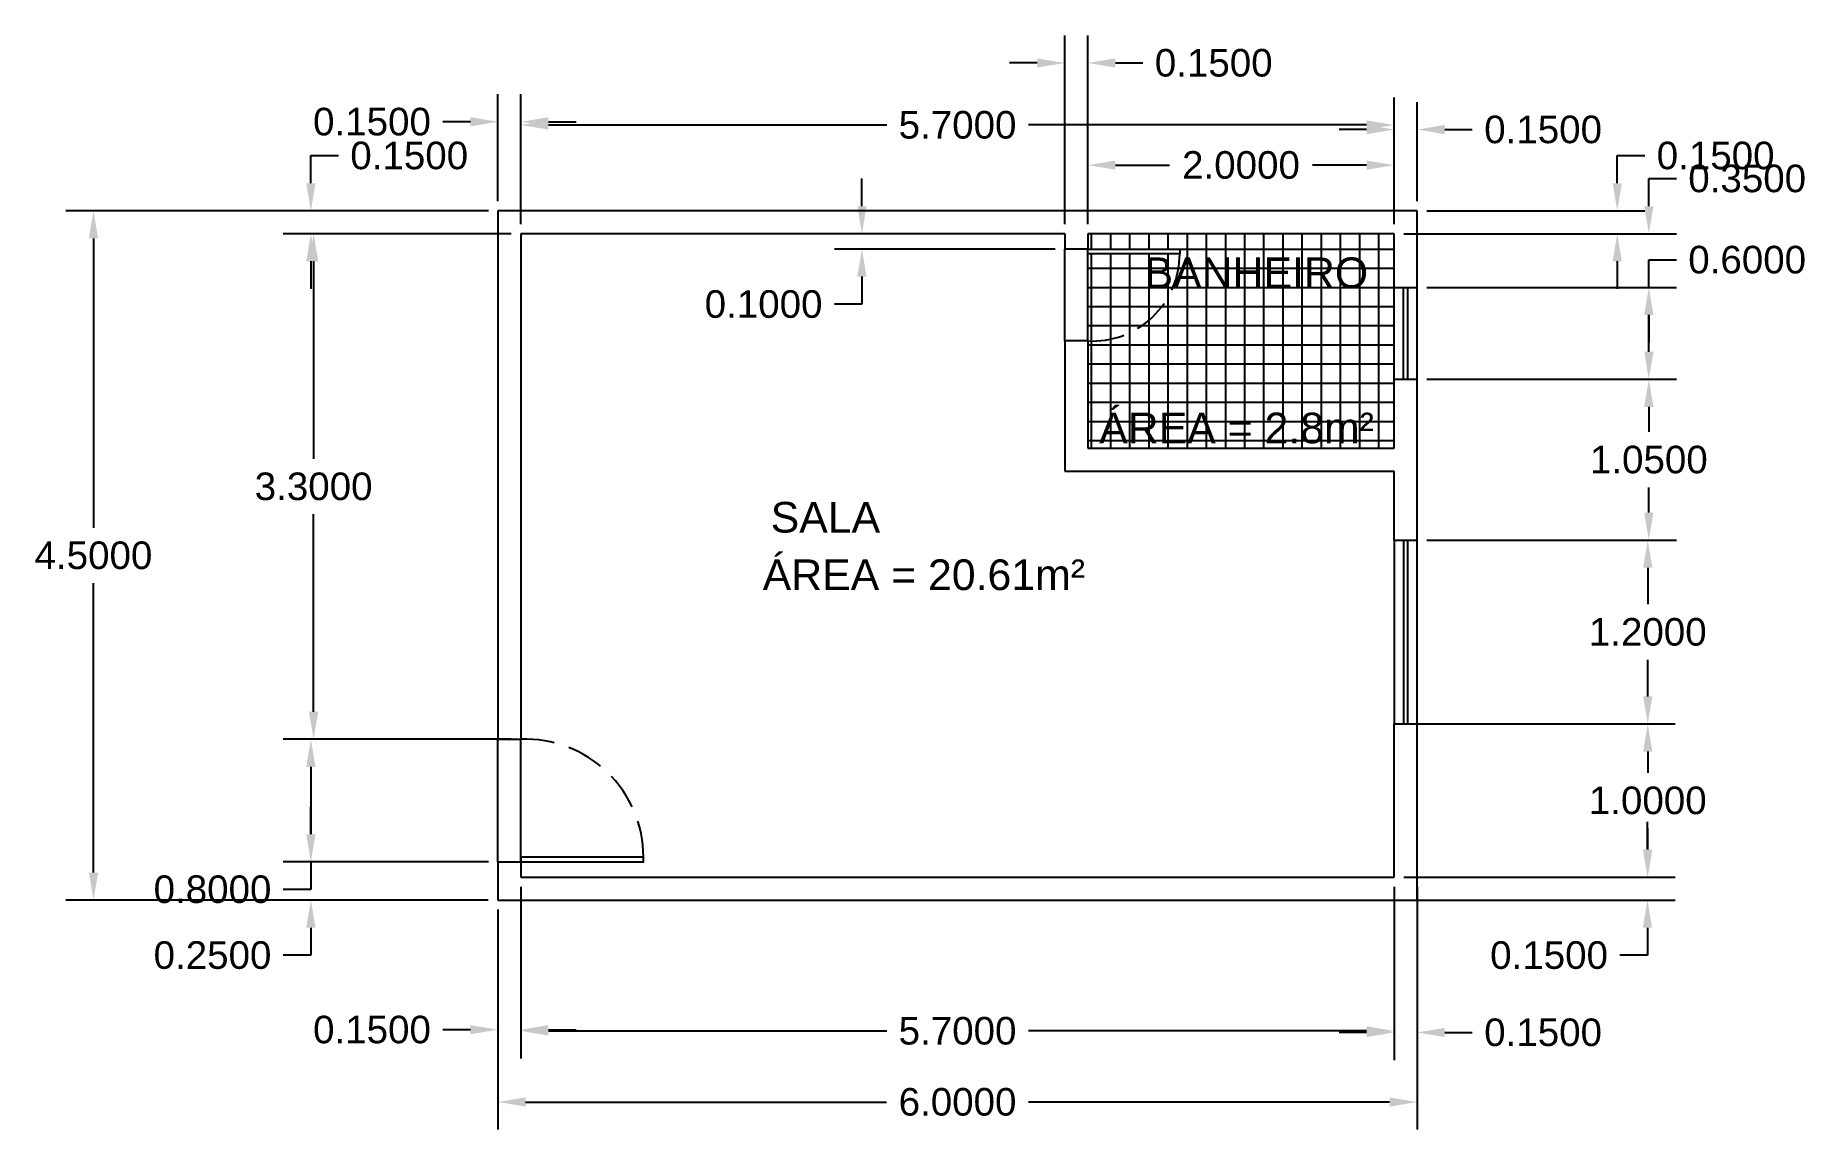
# Model space of a CAD drawing. Header units: inches. Extents: x -3 to 8.5, y -1.5 to 5.6.
import ezdxf

# ---------------------------------------------------------------- set-up
doc = ezdxf.new("R2010")
doc.units = ezdxf.units.IN
doc.header["$MEASUREMENT"] = 0
doc.linetypes.add('ACAD_ISO02W100', pattern=[15, 12, -3])
for name, color, linetype in [('Alvenaria', 5, 'Continuous'), ('Cotas', 1, 'Continuous'), ('Hachura', 8, 'Continuous'), ('Janela', 3, 'Continuous'), ('Peitoril', 1, 'Continuous'), ('Porta', 3, 'Continuous'), ('Projecao', 1, 'ACAD_ISO02W100'), ('Soleira', 1, 'Continuous'), ('texto', 3, 'ACAD_ISO02W100')]:
    doc.layers.add(name, color=color, linetype=linetype)
doc.styles.get("Standard").update_dxf_attribs({"font": 'Arial.ttf'})
doc.dimstyles.get("Standard").update_dxf_attribs({"dimtxt": 0.18, "dimasz": 0.18, "dimexe": 0.18, "dimexo": 0.0625, "dimgap": 0.09, "dimtad": 0, "dimtih": 1, "dimtoh": 1, "dimdec": 4, "dimzin": 0, "dimdsep": 46, "dimtxsty": 'Standard', "dimcen": 0.09, "dimadec": 0, "dimazin": 0, "dimtfac": 1, "dimtdec": 4, "dimtofl": 0, "dimtmove": 0, "dimatfit": 3, "dimfxl": 1, "dimtolj": 1, "dimtzin": 0, "dimarcsym": 0})

# ---------------------------------------------------------------- blocks, each defined once
blk = doc.blocks.new('*D3')
at = {"layer": 'Cotas', "color": 0, "lineweight": -2, "transparency": 16777216}
for p, q in [((0, 4.562), (0, 5.261)), ((0.15, 4.412), (0.15, 5.261)), ((-0.18, 5.081), (-0.36, 5.081)), ((0.33, 5.081), (0.51, 5.081))]:
    blk.add_line(p, q, dxfattribs=at)
at = {"layer": 'Cotas', "color": 0, "transparency": 16777216}
for points in [[(-0.18, 5.111), (-0.18, 5.051), (0, 5.081)], [(0.33, 5.111), (0.33, 5.051), (0.15, 5.081)]]:
    blk.add_solid(points, dxfattribs=at)
at = {"layer": 'Defpoints', "color": 0, "transparency": 16777216}
for p in [(0, 5.081), (0, 4.5), (0.15, 4.35)]:
    blk.add_point(p, dxfattribs=at)
at = {"layer": 'Cotas', "color": 0, "transparency": 16777216, "insert": (-0.822, 5.081), "char_height": 0.18, "attachment_point": 5}
blk.add_mtext('\\A1;0.1500', dxfattribs=at)
blk = doc.blocks.new('*D5')
at = {"layer": 'Cotas', "color": 0, "lineweight": -2, "transparency": 16777216}
for p, q in [((2.376, 4.53), (2.376, 4.71)), ((3.638, 4.35), (2.196, 4.35)), ((3.638, 4.25), (2.196, 4.25)), ((2.376, 4.07), (2.376, 3.89)), ((2.376, 3.89), (2.196, 3.89))]:
    blk.add_line(p, q, dxfattribs=at)
at = {"layer": 'Cotas', "color": 0, "transparency": 16777216}
for points in [[(2.346, 4.53), (2.406, 4.53), (2.376, 4.35)], [(2.346, 4.07), (2.406, 4.07), (2.376, 4.25)]]:
    blk.add_solid(points, dxfattribs=at)
at = {"layer": 'Defpoints', "color": 0, "transparency": 16777216}
for p in [(3.7, 4.35), (2.376, 4.25), (3.7, 4.25)]:
    blk.add_point(p, dxfattribs=at)
at = {"layer": 'Cotas', "color": 0, "transparency": 16777216, "insert": (1.734, 3.89), "char_height": 0.18, "attachment_point": 5}
blk.add_mtext('\\A1;0.1000', dxfattribs=at)
blk = doc.blocks.new('*D6')
at = {"layer": 'Cotas', "color": 0, "lineweight": -2, "transparency": 16777216}
for p, q in [((-1.221, 4.68), (-1.221, 4.86)), ((-1.221, 4.86), (-1.041, 4.86)), ((-0.062, 4.5), (-1.401, 4.5)), ((0.087, 4.35), (-1.401, 4.35)), ((-1.221, 4.17), (-1.221, 3.99))]:
    blk.add_line(p, q, dxfattribs=at)
at = {"layer": 'Cotas', "color": 0, "transparency": 16777216}
for points in [[(-1.251, 4.68), (-1.191, 4.68), (-1.221, 4.5)], [(-1.251, 4.17), (-1.191, 4.17), (-1.221, 4.35)]]:
    blk.add_solid(points, dxfattribs=at)
at = {"layer": 'Defpoints', "color": 0, "transparency": 16777216}
for p in [(-1.221, 4.5), (0, 4.5), (0.15, 4.35)]:
    blk.add_point(p, dxfattribs=at)
at = {"layer": 'Cotas', "color": 0, "transparency": 16777216, "insert": (-0.579, 4.86), "char_height": 0.18, "attachment_point": 5}
blk.add_mtext('\\A1;0.1500', dxfattribs=at)
blk = doc.blocks.new('*D8')
at = {"layer": 'Cotas', "color": 0, "lineweight": -2, "transparency": 16777216}
for p, q in [((-0.062, 1.05), (-1.401, 1.05)), ((-1.221, 0.87), (-1.221, 0.43)), ((-0.062, 0.25), (-1.401, 0.25)), ((-1.221, 0.25), (-1.221, 0.07)), ((-1.221, 0.07), (-1.401, 0.07))]:
    blk.add_line(p, q, dxfattribs=at)
at = {"layer": 'Cotas', "color": 0, "transparency": 16777216}
for points in [[(-1.251, 0.87), (-1.191, 0.87), (-1.221, 1.05)], [(-1.251, 0.43), (-1.191, 0.43), (-1.221, 0.25)]]:
    blk.add_solid(points, dxfattribs=at)
at = {"layer": 'Defpoints', "color": 0, "transparency": 16777216}
for p in [(0, 1.05), (-1.221, 0.25), (0, 0.25)]:
    blk.add_point(p, dxfattribs=at)
at = {"layer": 'Cotas', "color": 0, "transparency": 16777216, "insert": (-1.863, 0.07), "char_height": 0.18, "attachment_point": 5}
blk.add_mtext('\\A1;0.8000', dxfattribs=at)
blk = doc.blocks.new('*D9')
at = {"layer": 'Cotas', "color": 0, "lineweight": -2, "transparency": 16777216}
for p, q in [((-1.221, 0.43), (-1.221, 0.61)), ((-0.063, 0.25), (-1.401, 0.25)), ((-0.063, 0), (-1.401, 0)), ((-1.221, -0.18), (-1.221, -0.36)), ((-1.221, -0.36), (-1.401, -0.36))]:
    blk.add_line(p, q, dxfattribs=at)
at = {"layer": 'Cotas', "color": 0, "transparency": 16777216}
for points in [[(-1.251, 0.43), (-1.191, 0.43), (-1.221, 0.25)], [(-1.251, -0.18), (-1.191, -0.18), (-1.221, 0)]]:
    blk.add_solid(points, dxfattribs=at)
at = {"layer": 'Defpoints', "color": 0, "transparency": 16777216}
for p in [(0, 0.25), (-1.221, 0), (0, 0)]:
    blk.add_point(p, dxfattribs=at)
at = {"layer": 'Cotas', "color": 0, "transparency": 16777216, "insert": (-1.863, -0.36), "char_height": 0.18, "attachment_point": 5}
blk.add_mtext('\\A1;0.2500', dxfattribs=at)
blk = doc.blocks.new('*D10')
at = {"layer": 'Cotas', "color": 0, "lineweight": -2, "transparency": 16777216}
for p, q in [((0.15, 0.087), (0.15, -1.026)), ((0, -0.062), (0, -1.026)), ((-0.18, -0.846), (-0.36, -0.846)), ((0.33, -0.846), (0.51, -0.846))]:
    blk.add_line(p, q, dxfattribs=at)
at = {"layer": 'Cotas', "color": 0, "transparency": 16777216}
for points in [[(-0.18, -0.816), (-0.18, -0.876), (0, -0.846)], [(0.33, -0.816), (0.33, -0.876), (0.15, -0.846)]]:
    blk.add_solid(points, dxfattribs=at)
at = {"layer": 'Defpoints', "color": 0, "transparency": 16777216}
for p in [(0.15, 0.15), (0, 0), (0, -0.846)]:
    blk.add_point(p, dxfattribs=at)
at = {"layer": 'Cotas', "color": 0, "transparency": 16777216, "insert": (-0.822, -0.846), "char_height": 0.18, "attachment_point": 5}
blk.add_mtext('\\A1;0.1500', dxfattribs=at)
blk = doc.blocks.new('*D11')
at = {"layer": 'Cotas', "color": 0, "lineweight": -2, "transparency": 16777216}
for p, q in [((0.15, 0.087), (0.15, -1.034)), ((5.85, 0.087), (5.85, -1.034)), ((0.33, -0.854), (2.538, -0.854)), ((5.67, -0.854), (3.462, -0.854))]:
    blk.add_line(p, q, dxfattribs=at)
at = {"layer": 'Cotas', "color": 0, "transparency": 16777216}
for points in [[(0.33, -0.824), (0.33, -0.884), (0.15, -0.854)], [(5.67, -0.824), (5.67, -0.884), (5.85, -0.854)]]:
    blk.add_solid(points, dxfattribs=at)
at = {"layer": 'Defpoints', "color": 0, "transparency": 16777216}
for p in [(0.15, 0.15), (5.85, 0.15), (5.85, -0.854)]:
    blk.add_point(p, dxfattribs=at)
at = {"layer": 'Cotas', "color": 0, "transparency": 16777216, "insert": (3, -0.854), "char_height": 0.18, "attachment_point": 5}
blk.add_mtext('\\A1;5.7000', dxfattribs=at)
blk = doc.blocks.new('*D12')
at = {"layer": 'Cotas', "color": 0, "lineweight": -2, "transparency": 16777216}
for p, q in [((0.087, 4.35), (-1.383, 4.35)), ((-1.203, 4.17), (-1.203, 2.881)), ((-1.203, 1.23), (-1.203, 2.519)), ((0.087, 1.05), (-1.383, 1.05))]:
    blk.add_line(p, q, dxfattribs=at)
at = {"layer": 'Cotas', "color": 0, "transparency": 16777216}
for points in [[(-1.233, 4.17), (-1.173, 4.17), (-1.203, 4.35)], [(-1.233, 1.23), (-1.173, 1.23), (-1.203, 1.05)]]:
    blk.add_solid(points, dxfattribs=at)
at = {"layer": 'Defpoints', "color": 0, "transparency": 16777216}
for p in [(0.15, 4.35), (-1.203, 1.05), (0.15, 1.05)]:
    blk.add_point(p, dxfattribs=at)
at = {"layer": 'Cotas', "color": 0, "transparency": 16777216, "insert": (-1.203, 2.7), "char_height": 0.18, "attachment_point": 5}
blk.add_mtext('\\A1;3.3000', dxfattribs=at)
blk = doc.blocks.new('*D13')
at = {"layer": 'Cotas', "color": 0, "lineweight": -2, "transparency": 16777216}
for p, q in [((5.85, 0.087), (5.85, -1.044)), ((6, 0.087), (6, -1.044)), ((5.67, -0.864), (5.49, -0.864)), ((6.18, -0.864), (6.36, -0.864))]:
    blk.add_line(p, q, dxfattribs=at)
at = {"layer": 'Cotas', "color": 0, "transparency": 16777216}
for points in [[(5.67, -0.834), (5.67, -0.894), (5.85, -0.864)], [(6.18, -0.834), (6.18, -0.894), (6, -0.864)]]:
    blk.add_solid(points, dxfattribs=at)
at = {"layer": 'Defpoints', "color": 0, "transparency": 16777216}
for p in [(5.85, 0.15), (6, 0.15), (6, -0.864)]:
    blk.add_point(p, dxfattribs=at)
at = {"layer": 'Cotas', "color": 0, "transparency": 16777216, "insert": (6.822, -0.864), "char_height": 0.18, "attachment_point": 5}
blk.add_mtext('\\A1;0.1500', dxfattribs=at)
blk = doc.blocks.new('*D14')
at = {"layer": 'Cotas', "color": 0, "lineweight": -2, "transparency": 16777216}
for p, q in [((7.503, 0.33), (7.503, 0.51)), ((5.912, 0.15), (7.683, 0.15)), ((5.912, 0), (7.683, 0)), ((7.503, -0.18), (7.503, -0.36)), ((7.503, -0.36), (7.323, -0.36))]:
    blk.add_line(p, q, dxfattribs=at)
at = {"layer": 'Cotas', "color": 0, "transparency": 16777216}
for points in [[(7.473, 0.33), (7.533, 0.33), (7.503, 0.15)], [(7.473, -0.18), (7.533, -0.18), (7.503, 0)]]:
    blk.add_solid(points, dxfattribs=at)
at = {"layer": 'Defpoints', "color": 0, "transparency": 16777216}
for p in [(5.85, 0.15), (5.85, 0), (7.503, 0)]:
    blk.add_point(p, dxfattribs=at)
at = {"layer": 'Cotas', "color": 0, "transparency": 16777216, "insert": (6.861, -0.36), "char_height": 0.18, "attachment_point": 5}
blk.add_mtext('\\A1;0.1500', dxfattribs=at)
blk = doc.blocks.new('*D15')
at = {"layer": 'Cotas', "color": 0, "lineweight": -2, "transparency": 16777216}
for p, q in [((5.912, 1.15), (7.685, 1.15)), ((7.505, 0.97), (7.505, 0.831)), ((7.505, 0.33), (7.505, 0.469)), ((5.912, 0.15), (7.685, 0.15))]:
    blk.add_line(p, q, dxfattribs=at)
at = {"layer": 'Cotas', "color": 0, "transparency": 16777216}
for points in [[(7.475, 0.97), (7.535, 0.97), (7.505, 1.15)], [(7.475, 0.33), (7.535, 0.33), (7.505, 0.15)]]:
    blk.add_solid(points, dxfattribs=at)
at = {"layer": 'Defpoints', "color": 0, "transparency": 16777216}
for p in [(5.85, 1.15), (7.505, 1.15), (5.85, 0.15)]:
    blk.add_point(p, dxfattribs=at)
at = {"layer": 'Cotas', "color": 0, "transparency": 16777216, "insert": (7.505, 0.65), "char_height": 0.18, "attachment_point": 5}
blk.add_mtext('\\A1;1.0000', dxfattribs=at)
blk = doc.blocks.new('*D16')
at = {"layer": 'Cotas', "color": 0, "lineweight": -2, "transparency": 16777216}
for p, q in [((6.062, 2.35), (7.685, 2.35)), ((7.505, 2.17), (7.505, 1.931)), ((7.505, 1.33), (7.505, 1.569)), ((6.062, 1.15), (7.685, 1.15))]:
    blk.add_line(p, q, dxfattribs=at)
at = {"layer": 'Cotas', "color": 0, "transparency": 16777216}
for points in [[(7.475, 2.17), (7.535, 2.17), (7.505, 2.35)], [(7.475, 1.33), (7.535, 1.33), (7.505, 1.15)]]:
    blk.add_solid(points, dxfattribs=at)
at = {"layer": 'Defpoints', "color": 0, "transparency": 16777216}
for p in [(6, 2.35), (7.505, 2.35), (6, 1.15)]:
    blk.add_point(p, dxfattribs=at)
at = {"layer": 'Cotas', "color": 0, "transparency": 16777216, "insert": (7.505, 1.75), "char_height": 0.18, "attachment_point": 5}
blk.add_mtext('\\A1;1.2000', dxfattribs=at)
blk = doc.blocks.new('*D17')
at = {"layer": 'Cotas', "color": 0, "lineweight": -2, "transparency": 16777216}
for p, q in [((6.062, 3.4), (7.692, 3.4)), ((7.512, 3.22), (7.512, 3.056)), ((7.512, 2.53), (7.512, 2.694)), ((6.062, 2.35), (7.692, 2.35))]:
    blk.add_line(p, q, dxfattribs=at)
at = {"layer": 'Cotas', "color": 0, "transparency": 16777216}
for points in [[(7.482, 3.22), (7.542, 3.22), (7.512, 3.4)], [(7.482, 2.53), (7.542, 2.53), (7.512, 2.35)]]:
    blk.add_solid(points, dxfattribs=at)
at = {"layer": 'Defpoints', "color": 0, "transparency": 16777216}
for p in [(6, 3.4), (7.512, 3.4), (6, 2.35)]:
    blk.add_point(p, dxfattribs=at)
at = {"layer": 'Cotas', "color": 0, "transparency": 16777216, "insert": (7.512, 2.875), "char_height": 0.18, "attachment_point": 5}
blk.add_mtext('\\A1;1.0500', dxfattribs=at)
blk = doc.blocks.new('*D18')
at = {"layer": 'Cotas', "color": 0, "lineweight": -2, "transparency": 16777216}
for p, q in [((7.512, 4), (7.512, 4.18)), ((7.512, 4.18), (7.692, 4.18)), ((6.062, 4), (7.692, 4)), ((7.512, 3.58), (7.512, 3.82)), ((6.062, 3.4), (7.692, 3.4))]:
    blk.add_line(p, q, dxfattribs=at)
at = {"layer": 'Cotas', "color": 0, "transparency": 16777216}
for points in [[(7.482, 3.82), (7.542, 3.82), (7.512, 4)], [(7.482, 3.58), (7.542, 3.58), (7.512, 3.4)]]:
    blk.add_solid(points, dxfattribs=at)
at = {"layer": 'Defpoints', "color": 0, "transparency": 16777216}
for p in [(6, 4), (7.512, 4), (6, 3.4)]:
    blk.add_point(p, dxfattribs=at)
at = {"layer": 'Cotas', "color": 0, "transparency": 16777216, "insert": (8.154, 4.18), "char_height": 0.18, "attachment_point": 5}
blk.add_mtext('\\A1;0.6000', dxfattribs=at)
blk = doc.blocks.new('*D19')
at = {"layer": 'Cotas', "color": 0, "lineweight": -2, "transparency": 16777216}
for p, q in [((7.512, 4.53), (7.512, 4.71)), ((7.512, 4.71), (7.692, 4.71)), ((5.912, 4.35), (7.692, 4.35)), ((6.062, 4), (7.692, 4)), ((7.512, 3.82), (7.512, 3.64))]:
    blk.add_line(p, q, dxfattribs=at)
at = {"layer": 'Cotas', "color": 0, "transparency": 16777216}
for points in [[(7.482, 4.53), (7.542, 4.53), (7.512, 4.35)], [(7.482, 3.82), (7.542, 3.82), (7.512, 4)]]:
    blk.add_solid(points, dxfattribs=at)
at = {"layer": 'Defpoints', "color": 0, "transparency": 16777216}
for p in [(5.85, 4.35), (7.512, 4.35), (6, 4)]:
    blk.add_point(p, dxfattribs=at)
at = {"layer": 'Cotas', "color": 0, "transparency": 16777216, "insert": (8.154, 4.71), "char_height": 0.18, "attachment_point": 5}
blk.add_mtext('\\A1;0.3500', dxfattribs=at)
blk = doc.blocks.new('*D20')
at = {"layer": 'Cotas', "color": 0, "lineweight": -2, "transparency": 16777216}
for p, q in [((7.306, 4.68), (7.306, 4.86)), ((7.306, 4.86), (7.486, 4.86)), ((6.062, 4.5), (7.486, 4.5)), ((5.912, 4.35), (7.486, 4.35)), ((7.306, 4.17), (7.306, 3.99))]:
    blk.add_line(p, q, dxfattribs=at)
at = {"layer": 'Cotas', "color": 0, "transparency": 16777216}
for points in [[(7.276, 4.68), (7.336, 4.68), (7.306, 4.5)], [(7.276, 4.17), (7.336, 4.17), (7.306, 4.35)]]:
    blk.add_solid(points, dxfattribs=at)
at = {"layer": 'Defpoints', "color": 0, "transparency": 16777216}
for p in [(6, 4.5), (7.306, 4.5), (5.85, 4.35)]:
    blk.add_point(p, dxfattribs=at)
at = {"layer": 'Cotas', "color": 0, "transparency": 16777216, "insert": (7.948, 4.86), "char_height": 0.18, "attachment_point": 5}
blk.add_mtext('\\A1;0.1500', dxfattribs=at)
blk = doc.blocks.new('*D21')
at = {"layer": 'Cotas', "color": 0, "lineweight": -2, "transparency": 16777216}
for p, q in [((5.85, 4.412), (5.85, 5.21)), ((6, 4.562), (6, 5.21)), ((5.67, 5.03), (5.49, 5.03)), ((6.18, 5.03), (6.36, 5.03))]:
    blk.add_line(p, q, dxfattribs=at)
at = {"layer": 'Cotas', "color": 0, "transparency": 16777216}
for points in [[(5.67, 5.06), (5.67, 5), (5.85, 5.03)], [(6.18, 5.06), (6.18, 5), (6, 5.03)]]:
    blk.add_solid(points, dxfattribs=at)
at = {"layer": 'Defpoints', "color": 0, "transparency": 16777216}
for p in [(6, 5.03), (6, 4.5), (5.85, 4.35)]:
    blk.add_point(p, dxfattribs=at)
at = {"layer": 'Cotas', "color": 0, "transparency": 16777216, "insert": (6.822, 5.03), "char_height": 0.18, "attachment_point": 5}
blk.add_mtext('\\A1;0.1500', dxfattribs=at)
blk = doc.blocks.new('*D22')
at = {"layer": 'Cotas', "color": 0, "lineweight": -2, "transparency": 16777216}
for p, q in [((-0.063, 4.5), (-2.82, 4.5)), ((-2.64, 4.32), (-2.64, 2.431)), ((-2.64, 0.18), (-2.64, 2.069)), ((-0.063, 0), (-2.82, 0))]:
    blk.add_line(p, q, dxfattribs=at)
at = {"layer": 'Cotas', "color": 0, "transparency": 16777216}
for points in [[(-2.67, 4.32), (-2.61, 4.32), (-2.64, 4.5)], [(-2.67, 0.18), (-2.61, 0.18), (-2.64, 0)]]:
    blk.add_solid(points, dxfattribs=at)
at = {"layer": 'Defpoints', "color": 0, "transparency": 16777216}
for p in [(0, 4.5), (-2.64, 0), (0, 0)]:
    blk.add_point(p, dxfattribs=at)
at = {"layer": 'Cotas', "color": 0, "transparency": 16777216, "insert": (-2.64, 2.25), "char_height": 0.18, "attachment_point": 5}
blk.add_mtext('\\A1;4.5000', dxfattribs=at)
blk = doc.blocks.new('*D23')
at = {"layer": 'Cotas', "color": 0, "lineweight": -2, "transparency": 16777216}
for p, q in [((0.15, 4.562), (0.15, 5.24)), ((5.85, 4.562), (5.85, 5.24)), ((0.33, 5.06), (2.538, 5.06)), ((5.67, 5.06), (3.462, 5.06))]:
    blk.add_line(p, q, dxfattribs=at)
at = {"layer": 'Cotas', "color": 0, "transparency": 16777216}
for points in [[(0.33, 5.09), (0.33, 5.03), (0.15, 5.06)], [(5.67, 5.09), (5.67, 5.03), (5.85, 5.06)]]:
    blk.add_solid(points, dxfattribs=at)
at = {"layer": 'Defpoints', "color": 0, "transparency": 16777216}
for p in [(5.85, 5.06), (0.15, 4.5), (5.85, 4.5)]:
    blk.add_point(p, dxfattribs=at)
at = {"layer": 'Cotas', "color": 0, "transparency": 16777216, "insert": (3, 5.06), "char_height": 0.18, "attachment_point": 5}
blk.add_mtext('\\A1;5.7000', dxfattribs=at)
blk = doc.blocks.new('*D24')
at = {"layer": 'Cotas', "color": 0, "lineweight": -2, "transparency": 16777216}
for p, q in [((0, -0.062), (0, -1.498)), ((6, -0.062), (6, -1.498)), ((0.18, -1.318), (2.536, -1.318)), ((5.82, -1.318), (3.464, -1.318))]:
    blk.add_line(p, q, dxfattribs=at)
at = {"layer": 'Cotas', "color": 0, "transparency": 16777216}
for points in [[(0.18, -1.288), (0.18, -1.348), (0, -1.318)], [(5.82, -1.288), (5.82, -1.348), (6, -1.318)]]:
    blk.add_solid(points, dxfattribs=at)
at = {"layer": 'Defpoints', "color": 0, "transparency": 16777216}
for p in [(0, 0), (6, 0), (6, -1.318)]:
    blk.add_point(p, dxfattribs=at)
at = {"layer": 'Cotas', "color": 0, "transparency": 16777216, "insert": (3, -1.318), "char_height": 0.18, "attachment_point": 5}
blk.add_mtext('\\A1;6.0000', dxfattribs=at)
blk = doc.blocks.new('*D25')
at = {"layer": 'Cotas', "color": 0, "lineweight": -2, "transparency": 16777216}
for p, q in [((3.85, 4.412), (3.85, 4.978)), ((5.85, 4.412), (5.85, 4.978)), ((4.03, 4.798), (4.384, 4.798)), ((5.67, 4.798), (5.316, 4.798))]:
    blk.add_line(p, q, dxfattribs=at)
at = {"layer": 'Cotas', "color": 0, "transparency": 16777216}
for points in [[(4.03, 4.828), (4.03, 4.768), (3.85, 4.798)], [(5.67, 4.828), (5.67, 4.768), (5.85, 4.798)]]:
    blk.add_solid(points, dxfattribs=at)
at = {"layer": 'Defpoints', "color": 0, "transparency": 16777216}
for p in [(5.85, 4.798), (3.85, 4.35), (5.85, 4.35)]:
    blk.add_point(p, dxfattribs=at)
at = {"layer": 'Cotas', "color": 0, "transparency": 16777216, "insert": (4.85, 4.798), "char_height": 0.18, "attachment_point": 5}
blk.add_mtext('\\A1;2.0000', dxfattribs=at)
blk = doc.blocks.new('*D26')
at = {"layer": 'Cotas', "color": 0, "lineweight": -2, "transparency": 16777216}
for p, q in [((3.7, 4.412), (3.7, 5.645)), ((3.85, 4.412), (3.85, 5.645)), ((3.52, 5.465), (3.34, 5.465)), ((4.03, 5.465), (4.21, 5.465))]:
    blk.add_line(p, q, dxfattribs=at)
at = {"layer": 'Cotas', "color": 0, "transparency": 16777216}
for points in [[(3.52, 5.495), (3.52, 5.435), (3.7, 5.465)], [(4.03, 5.495), (4.03, 5.435), (3.85, 5.465)]]:
    blk.add_solid(points, dxfattribs=at)
at = {"layer": 'Defpoints', "color": 0, "transparency": 16777216}
for p in [(3.85, 5.465), (3.7, 4.35), (3.85, 4.35)]:
    blk.add_point(p, dxfattribs=at)
at = {"layer": 'Cotas', "color": 0, "transparency": 16777216, "insert": (4.672, 5.465), "char_height": 0.18, "attachment_point": 5}
blk.add_mtext('\\A1;0.1500', dxfattribs=at)

msp = doc.modelspace()

# ---------------------------------------------------------------- hatches: boundary and pattern name
at = {"layer": 'Hachura'}
h = msp.add_hatch(dxfattribs=at)
h.set_pattern_fill('NET', color=256)
h.paths.add_polyline_path([(5.85, 4), (5.85, 4.35), (3.85, 4.35), (3.85, 4.25), (4.45, 4.25), (4.45, 4.22, -0.42931142), (3.85, 3.65), (3.85, 2.95), (5.85, 2.95), (5.85, 3.4)])
h.paths.add_polyline_path([(4.45, 4.22), (3.85, 4.22), (3.85, 3.65, 0.42931142)], flags=17)

# ---------------------------------------------------------------- linework, layer by layer
at = {"layer": 'Alvenaria'}
for p, q in [((6, 4.5), (0, 4.5)), ((0, 4.5), (0, 1.05)), ((6, 4), (6, 4.5)), ((0.15, 4.35), (0.15, 1.05)), ((3.7, 4.35), (0.15, 4.35)), ((3.7, 4.35), (3.7, 4.25)), ((5.85, 4.35), (3.85, 4.35)), ((3.85, 4.35), (3.85, 4.25)), ((5.85, 4), (5.85, 4.35)), ((3.85, 4.25), (3.7, 4.25)), ((5.85, 4), (6, 4)), ((3.85, 3.65), (3.7, 3.65)), ((3.7, 3.65), (3.7, 2.8)), ((3.85, 3.65), (3.85, 2.95)), ((5.85, 2.95), (5.85, 3.4)), ((5.85, 3.4), (6, 3.4)), ((6, 2.35), (6, 3.4)), ((3.85, 2.95), (5.85, 2.95)), ((3.7, 2.8), (5.85, 2.8)), ((5.85, 2.35), (5.85, 2.8)), ((5.85, 2.35), (6, 2.35)), ((0, 1.05), (0.15, 1.05)), ((5.85, 0.15), (5.85, 1.15)), ((5.85, 1.15), (6, 1.15)), ((6, 0), (6, 1.15)), ((0, 0.25), (0.15, 0.25)), ((0, 0.25), (0, 0)), ((0.15, 0.25), (0.15, 0.15)), ((0.15, 0.15), (5.85, 0.15)), ((0, 0), (6, 0))]:
    msp.add_line(p, q, dxfattribs=at)
at = {"layer": 'Janela'}
for p, q in [((5.91, 3.4), (5.91, 4)), ((5.94, 3.4), (5.94, 4)), ((5.91, 2.35), (5.91, 1.15)), ((5.94, 1.15), (5.94, 2.35))]:
    msp.add_line(p, q, dxfattribs=at)
at = {"layer": 'Peitoril'}
for p, q in [((5.85, 3.4), (5.85, 4)), ((6, 3.4), (6, 4)), ((5.85, 2.35), (5.85, 1.15)), ((6, 1.15), (6, 2.35))]:
    msp.add_line(p, q, dxfattribs=at)
at = {"layer": 'Porta'}
for points in [[(3.85, 4.25), (4.45, 4.25), (4.45, 4.22), (3.85, 4.22)], [(0.15, 0.25), (0.95, 0.25), (0.95, 0.28), (0.15, 0.28)]]:
    msp.add_lwpolyline(points, close=True, dxfattribs=at)
at = {"layer": 'Projecao', "linetype": 'ACAD_ISO02W100', "ltscale": 0.02}
msp.add_arc((3.87925, 4.22), 0.57075, 267.062399, 0, dxfattribs=at)
at = {"layer": 'Projecao', "ltscale": 0.02}
msp.add_arc((0.17944, 0.28), 0.77056, 0, 92.189381, dxfattribs=at)
at = {"layer": 'Soleira'}
for p, q in [((3.7, 3.65), (3.7, 4.25)), ((3.85, 3.65), (3.85, 4.25)), ((0, 0.25), (0, 1.05)), ((0.15, 0.25), (0.15, 1.05))]:
    msp.add_line(p, q, dxfattribs=at)

# ---------------------------------------------------------------- texts
at = {"layer": 'texto'}
for s, p in [('BANHEIRO', (4.22073, 3.99536)), ('ÁREA = 2.8m²', (3.92453, 2.98222)), ('SALA', (1.78029, 2.39939)), ('ÁREA = 20.61m²', (1.72801, 2.02414))]:
    msp.add_text(s, height=0.2, dxfattribs=at).set_placement(p)

# ---------------------------------------------------------------- dimensions: what is measured, and where the dimension line sits
at = {"layer": 'Cotas'}
dim = msp.add_aligned_dim(p1=(3.7, 4.35), p2=(3.85, 4.35), distance=1.11503, dimstyle='Standard', dxfattribs=at)
dim.commit()
dim.dimension.update_dxf_attribs({"geometry": '*D26', "text_midpoint": (4.67203, 5.46503)})
for base, p1, p2, picture, middle in [((0, 5.08063), (0.15, 4.35), (0, 4.5), '*D3', (-0.82203, 5.08063)), ((5.85, 5.0596), (0.15, 4.5), (5.85, 4.5), '*D23', (3, 5.0596)), ((6, 5.0296), (5.85, 4.35), (6, 4.5), '*D21', (6.82203, 5.0296)), ((5.85, 4.79793), (3.85, 4.35), (5.85, 4.35), '*D25', (4.85, 4.79793)), ((0, -0.84596), (0.15, 0.15), (0, 0), '*D10', (-0.82203, -0.84596)), ((5.85, -0.85412), (0.15, 0.15), (5.85, 0.15), '*D11', (3, -0.85412)), ((6, -0.86383), (5.85, 0.15), (6, 0.15), '*D13', (6.82203, -0.86383)), ((6, -1.31826), (0, 0), (6, 0), '*D24', (3, -1.31826))]:
    dim = msp.add_linear_dim(base=base, p1=p1, p2=p2, dimstyle='Standard', dxfattribs=at)
    dim.commit()
    dim.dimension.update_dxf_attribs({"geometry": picture, "text_midpoint": middle})
for base, p1, p2, picture, middle in [((-1.22064, 4.5), (0.15, 4.35), (0, 4.5), '*D6', (-0.57861, 4.86)), ((7.30609, 4.5), (5.85, 4.35), (6, 4.5), '*D20', (7.94812, 4.86)), ((7.51197, 4.35), (6, 4), (5.85, 4.35), '*D19', (8.154, 4.71)), ((2.37638, 4.25), (3.7, 4.35), (3.7, 4.25), '*D5', (1.73435, 3.89)), ((-2.64037, 0), (0, 4.5), (0, 0), '*D22', (-2.64037, 2.25)), ((-1.20281, 1.05), (0.15, 4.35), (0.15, 1.05), '*D12', (-1.20281, 2.7)), ((7.51197, 4), (6, 3.4), (6, 4), '*D18', (8.154, 4.18)), ((7.51197, 3.4), (6, 2.35), (6, 3.4), '*D17', (7.51197, 2.875)), ((7.50492, 2.35), (6, 1.15), (6, 2.35), '*D16', (7.50492, 1.75)), ((-1.22112, 0.25), (0, 1.05), (0, 0.25), '*D8', (-1.86315, 0.07)), ((7.50495, 1.15), (5.85, 0.15), (5.85, 1.15), '*D15', (7.50495, 0.65)), ((-1.22112, 0), (0, 0.25), (0, 0), '*D9', (-1.86315, -0.36)), ((7.50284, 0), (5.85, 0.15), (5.85, 0), '*D14', (6.86081, -0.36))]:
    dim = msp.add_linear_dim(base=base, p1=p1, p2=p2, angle=90, dimstyle='Standard', dxfattribs=at)
    dim.commit()
    dim.dimension.update_dxf_attribs({"geometry": picture, "text_midpoint": middle})

doc.saveas('drawing.dxf')
